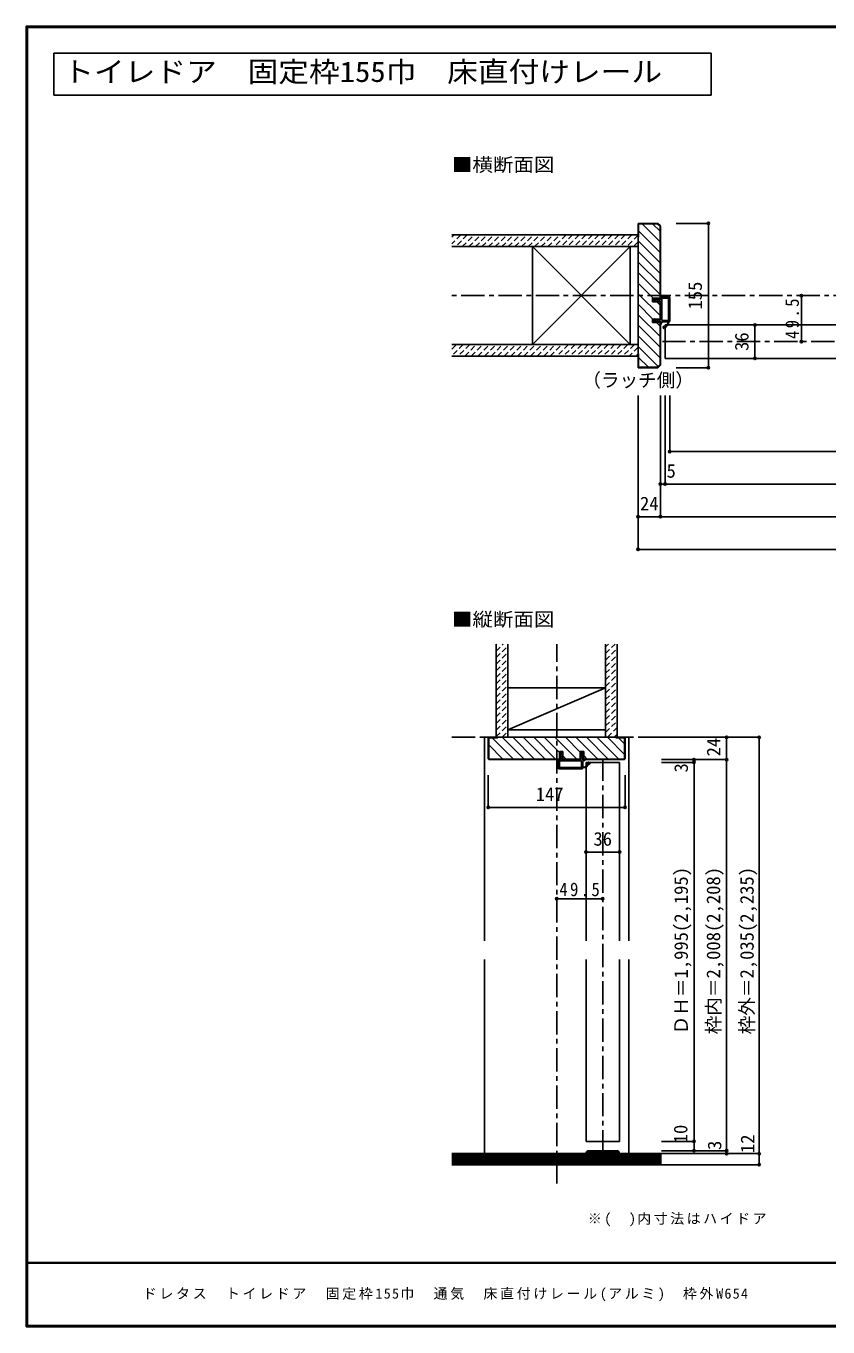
# Model space of a CAD drawing. Units: millimetres at full size, sheet at 1:5. Extents: x -973 to 977, y -718 to 696.
# Drawn here: x -973 to -112, y -701 to 696 of the extents above; entities that cross this region are included whole.
import ezdxf
from ezdxf.enums import TextEntityAlignment as Align

# ---------------------------------------------------------------- set-up
doc = ezdxf.new("R2010")
doc.units = ezdxf.units.MM
doc.header["$LTSCALE"] = 5
doc.header["$PDMODE"] = 32
doc.header["$PDSIZE"] = 2.5
doc.linetypes.add('CHAIN1', pattern=[8, 5, -1, 1, -1])
doc.linetypes.add('DASHED1', pattern=[1.8, 1.2, -0.6])
for name, color, linetype in [('0-0_補助線', 7, 'Continuous'), ('0-1_通り芯', 4, 'CHAIN1'), ('0-3_仕上げ', 2, 'Continuous'), ('0-4_枠', 3, 'Continuous'), ('0-6_扉', 6, 'Continuous'), ('0-7_金物', 7, 'Continuous'), ('0-A_文字', 3, 'Continuous'), ('0-B_寸法', 7, 'Continuous'), ('0-C_ハッチ', 4, 'DASHED1'), ('F-1_枠', 6, 'Continuous'), ('F-A_文字', 7, 'Continuous')]:
    doc.layers.add(name, color=color, linetype=linetype)
doc.styles.add('ＭＳ ゴシック', font='')
doc.styles.get('ＭＳ ゴシック').set_extended_font_data('MS Gothic')

# ---------------------------------------------------------------- blocks, each defined once
blk = doc.blocks.new('2')
at = {"layer": '0-0_補助線'}
for p, q in [((-9.846, -9.622), (-9.846, 15.078)), ((-8.846, 16.078), (0.354, 16.078)), ((-8.846, 15.878), (0.637, 15.878)), ((-8.446, 14.378), (-8.446, -8.922)), ((-8.146, 14.678), (-1.546, 14.678)), ((-1.246, 14.378), (-1.246, -8.922)), ((0.154, 11.653), (2.154, 11.653)), ((0.154, 11.653), (0.154, -8.497)), ((2.154, 10.953), (2.154, 11.653)), ((3.154, 11.653), (2.512, 10.83)), ((3.154, 11.653), (6.154, 11.653)), ((4.154, 13.753), (4.154, 13.053)), ((5.154, 13.053), (4.512, 13.876)), ((7.154, 13.053), (5.154, 13.053)), ((6.154, 10.953), (6.154, 11.653)), ((7.558, 12.258), (6.516, 10.835)), ((-1.48, -10.622), (-8.846, -10.622)), ((-1.546, -9.222), (-8.146, -9.222)), ((-1.189, -10.85), (-0.732, -12.694)), ((0.354, -12.922), (-0.441, -12.922)), ((0.154, -8.497), (2.154, -8.497)), ((4.154, -9.897), (0.154, -9.897)), ((0.154, -9.897), (0.154, -10.622)), ((0.154, -10.622), (0.645, -12.548)), ((2.154, -7.797), (2.154, -8.497)), ((3.154, -8.497), (2.512, -7.674)), ((3.154, -8.497), (6.154, -8.497)), ((4.154, -10.597), (4.154, -9.897)), ((5.154, -9.897), (4.512, -10.72)), ((7.154, -9.897), (5.154, -9.897)), ((6.154, -7.797), (6.154, -8.497)), ((7.558, -9.101), (6.516, -7.679))]:
    blk.add_line(p, q, dxfattribs=at)
for points in [[(-9.646, 15.078), (-9.646, -9.622), (-9.846, -9.622)], [(4.154, 13.053), (0.154, 13.053), (0.649, 15.723)]]:
    blk.add_lwpolyline(points, dxfattribs=at)
for centre, radius, start, end in [((-8.846, 15.078), 1, 90, 180), ((-8.846, 15.078), 0.8, 90, 180), ((-8.146, 14.378), 0.3, 90, 180), ((-1.546, 14.378), 0.3, 0, 90), ((0.354, 15.778), 0.3, 349.49875, 90), ((2.354, 10.953), 0.2, 180, 322.03043), ((4.354, 13.753), 0.2, 37.96957, 180), ((6.354, 10.953), 0.2, 180, 323.78053), ((7.154, 12.553), 0.5, 323.78053, 90), ((-8.846, -9.622), 1, 180, 270), ((-2.846, -10.72), 6, 179.06153, 259.29815), ((-8.146, -8.922), 0.3, 180, 270), ((-2.846, -10.72), 5.3, 178.93757, 259.29815), ((-1.546, -8.922), 0.3, 270, 0), ((-1.48, -10.922), 0.3, 13.9282, 90), ((-0.441, -12.622), 0.3, 193.9282, 270), ((0.354, -12.622), 0.3, 270, 14.29438), ((2.354, -7.797), 0.2, 37.96957, 180), ((4.354, -10.597), 0.2, 180, 322.03043), ((6.354, -7.797), 0.2, 36.21947, 180), ((7.154, -9.397), 0.5, 270, 36.21947), ((-3.896, -16.272), 0.35, 259.29815, 79.29815)]:
    blk.add_arc(centre, radius, start, end, dxfattribs=at)
blk.add_point((-3.896, -16.622), dxfattribs=at)

msp = doc.modelspace()

# ---------------------------------------------------------------- linework, layer by layer
at = {"layer": '0-1_通り芯'}
for p, q in [((519.153, 406.5), (-515.847, 406.5)), ((295.153, 357), (-291.847, 357)), ((-403.347, -546.667), (-403.347, 32.333)), ((-515.847, -67.667), (-290.847, -67.667)), ((-353.847, -514.667), (-353.847, -91.667)), ((-515.847, -526.667), (-288.49, -526.667))]:
    msp.add_line(p, q, dxfattribs=at)
at = {"layer": '0-3_仕上げ'}
for p, q in [((-315.847, 471.5), (-515.847, 471.5)), ((-315.847, 459), (-515.847, 459)), ((-315.847, 354), (-515.847, 354)), ((-315.847, 341.5), (-515.847, 341.5)), ((-468.347, -67.667), (-468.347, 32.333)), ((-455.847, -67.667), (-455.847, 32.333)), ((-350.847, -67.667), (-350.847, 32.333)), ((-338.347, -67.667), (-338.347, 32.333)), ((-515.847, -514.667), (-290.847, -514.667)), ((-515.847, -526.667), (-290.847, -526.667))]:
    msp.add_line(p, q, dxfattribs=at)
at = {"layer": '0-3_仕上げ', "color": 3}
for p, q in [((-429.347, 459), (-429.347, 354)), ((-324.347, 459), (-324.347, 354)), ((-455.847, -14.667), (-350.847, -14.667)), ((-455.847, -59.667), (-350.847, -59.667))]:
    msp.add_line(p, q, dxfattribs=at)
at = {"layer": '0-3_仕上げ', "color": 7}
for p, q in [((-324.347, 354), (-429.347, 459)), ((-429.347, 354), (-324.347, 459)), ((-455.847, -59.667), (-350.847, -14.667)), ((-515.847, -516.167), (-290.847, -516.167)), ((-515.847, -517.667), (-290.847, -517.667)), ((-515.847, -519.167), (-290.847, -519.167)), ((-515.847, -520.667), (-290.847, -520.667)), ((-515.847, -522.167), (-290.847, -522.167)), ((-515.847, -523.667), (-290.847, -523.667)), ((-515.847, -525.167), (-290.847, -525.167))]:
    msp.add_line(p, q, dxfattribs=at)
at = {"layer": '0-4_枠'}
for p, q in [((-315.847, 484), (-315.847, 329)), ((-294.675, 484), (-315.847, 484)), ((-294.883, 483.5), (-292.347, 480.964)), ((-294.675, 484), (-291.847, 481.172)), ((-292.347, 403.5), (-292.347, 480.964)), ((-291.847, 481.172), (-291.847, 403.5)), ((-315.347, 469), (-315.847, 469)), ((-291.847, 399.8), (-300.347, 399.8)), ((-292.347, 381.2), (-292.347, 399.8)), ((-291.847, 381.2), (-291.847, 399.8)), ((-300.347, 377.5), (-300.347, 381.2)), ((-291.847, 381.2), (-300.347, 381.2)), ((-291.847, 377.5), (-300.347, 377.5)), ((-292.347, 332.036), (-292.347, 377.5)), ((-291.847, 331.828), (-291.847, 377.5)), ((-315.347, 344), (-315.847, 344)), ((-315.347, 344), (-315.347, 329.5)), ((-294.675, 329), (-315.847, 329)), ((-294.882, 329.5), (-315.347, 329.5)), ((-294.882, 329.5), (-292.347, 332.036)), ((-294.675, 329), (-291.847, 331.828)), ((-476.847, -90.959), (-476.847, -67.667)), ((-476.847, -67.667), (-329.847, -67.667)), ((-339.847, -68.167), (-339.847, -67.667)), ((-339.847, -68.167), (-330.347, -68.167)), ((-329.847, -90.959), (-329.847, -67.667)), ((-400.347, -91.667), (-400.347, -83.167)), ((-400.347, -83.167), (-396.647, -83.167)), ((-396.647, -91.667), (-396.647, -83.167)), ((-378.047, -91.667), (-378.047, -83.167)), ((-378.047, -83.167), (-374.347, -83.167)), ((-374.347, -83.167), (-374.347, -91.667)), ((-476.14, -91.667), (-476.847, -90.959)), ((-476.14, -91.667), (-400.347, -91.667)), ((-475.933, -91.167), (-400.347, -91.167)), ((-396.647, -91.167), (-378.047, -91.167)), ((-396.647, -91.667), (-378.047, -91.667)), ((-330.761, -91.167), (-374.347, -91.167)), ((-330.554, -91.667), (-374.347, -91.667)), ((-330.554, -91.667), (-329.847, -90.959))]:
    msp.add_line(p, q, dxfattribs=at)
at = {"layer": '0-4_枠', "color": 4}
for p, q in [((-480.847, -286.167), (-480.847, -67.667)), ((-476.847, -67.667), (-480.847, -67.667)), ((-329.847, -67.667), (-325.847, -67.667)), ((-325.847, -286.167), (-325.847, -67.667)), ((-480.847, -514.667), (-480.847, -306.167)), ((-325.847, -514.667), (-325.847, -306.167))]:
    msp.add_line(p, q, dxfattribs=at)
at = {"layer": '0-4_枠'}
for points in [[(-315.347, 469), (-315.347, 483.5), (-294.883, 483.5)], [(-300.347, 399.8), (-300.347, 403.5), (-291.847, 403.5)], [(-466.847, -67.667), (-466.847, -68.167), (-476.347, -68.167)], [(-475.933, -91.167), (-476.347, -90.752), (-476.347, -68.167)], [(-330.761, -91.167), (-330.347, -90.752), (-330.347, -68.167)]]:
    msp.add_lwpolyline(points, dxfattribs=at)
at = {"layer": '0-6_扉'}
for p, q in [((-286.847, 375), (-6.847, 375)), ((-286.847, 339), (-286.847, 375)), ((-286.847, 339), (-6.847, 339)), ((-371.847, -94.667), (-371.847, -286.167)), ((-371.847, -94.667), (-335.847, -94.667)), ((-335.847, -94.667), (-335.847, -286.167)), ((-371.847, -306.167), (-371.847, -501.667)), ((-335.847, -306.167), (-335.847, -501.667)), ((-371.847, -501.667), (-335.847, -501.667))]:
    msp.add_line(p, q, dxfattribs=at)
at = {"layer": '0-7_金物'}
for p, q in [((-371.847, -514.667), (-370.847, -514.667)), ((-338.847, -511.667), (-368.847, -511.667)), ((-366.047, -512.667), (-368.847, -512.667)), ((-366.047, -514.667), (-366.047, -512.667)), ((-366.047, -514.667), (-365.047, -514.667)), ((-360.647, -512.667), (-365.047, -512.667)), ((-365.047, -514.667), (-365.047, -512.667)), ((-360.647, -514.667), (-360.647, -512.667)), ((-360.647, -514.667), (-359.647, -514.667)), ((-354.347, -512.667), (-359.647, -512.667)), ((-359.647, -514.667), (-359.647, -512.667)), ((-354.347, -514.667), (-354.347, -512.667)), ((-354.347, -514.667), (-353.347, -514.667)), ((-348.047, -512.667), (-353.347, -512.667)), ((-353.347, -514.667), (-353.347, -512.667)), ((-348.047, -514.667), (-348.047, -512.667)), ((-348.047, -514.667), (-347.047, -514.667)), ((-342.647, -512.667), (-347.047, -512.667)), ((-347.047, -514.667), (-347.047, -512.667)), ((-342.647, -514.667), (-342.647, -512.667)), ((-342.647, -514.667), (-341.647, -514.667)), ((-338.847, -512.667), (-341.647, -512.667)), ((-341.647, -514.667), (-341.647, -512.667)), ((-336.847, -514.667), (-335.847, -514.667))]:
    msp.add_line(p, q, dxfattribs=at)
for centre, radius, start, end in [((-368.847, -514.667), 3, 90, 180), ((-368.847, -514.667), 2, 90, 180), ((-338.847, -514.667), 3, 0, 90), ((-338.847, -514.667), 2, 0, 90)]:
    msp.add_arc(centre, radius, start, end, dxfattribs=at)
at = {"layer": '0-A_文字'}
for p, q in [((-943.333, 621.667), (-943.333, 666.667)), ((-943.333, 666.667), (-237.333, 666.667)), ((-237.333, 666.667), (-237.333, 621.667)), ((-943.333, 621.667), (-237.333, 621.667))]:
    msp.add_line(p, q, dxfattribs=at)
at = {"layer": '0-B_寸法', "color": 4}
for p, q in [((-240.425, 484), (-274.947, 484)), ((-140.425, 357), (-140.425, 406.5)), ((-190.425, 375), (-190.425, 339)), ((-315.847, 134), (-315.847, 299)), ((-291.847, 169), (-291.847, 299)), ((-286.847, 204), (-286.847, 299)), ((-281.847, 239), (-281.847, 299)), ((-281.847, 239), (235.158, 239)), ((295.153, 204), (-291.847, 204)), ((319.153, 169), (-315.847, 169)), ((319.153, 134), (-315.847, 134)), ((-185.847, -67.667), (-290.847, -67.667)), ((-220.847, -67.667), (-220.847, -514.667)), ((-185.847, -67.667), (-185.847, -526.667)), ((-220.847, -91.667), (-290.847, -91.667)), ((-255.847, -94.667), (-290.847, -94.667)), ((-255.847, -91.667), (-255.847, -511.667)), ((-476.847, -143.088), (-476.847, -108.566)), ((-335.847, -191.048), (-371.847, -191.048)), ((-403.347, -241.048), (-353.847, -241.048)), ((-255.847, -501.667), (-290.847, -501.667)), ((-220.847, -511.667), (-290.847, -511.667)), ((-185.847, -514.667), (-290.847, -514.667)), ((-185.847, -526.667), (-290.847, -526.667))]:
    msp.add_line(p, q, dxfattribs=at)
for points in [[(-240.425, 484), (-240.425, 329), (-274.947, 329)], [(-476.847, -143.088), (-329.847, -143.088), (-329.847, -108.566)]]:
    msp.add_lwpolyline(points, dxfattribs=at)
at = {"layer": '0-B_寸法'}
for p in [(-240.425, 484), (-140.425, 406.5), (-190.425, 375), (-140.425, 357), (-190.425, 339), (-240.425, 329), (-281.847, 239), (-291.847, 204), (-286.847, 204), (-315.847, 169), (-291.847, 169), (-315.847, 134), (-220.847, -67.667), (-185.847, -67.667), (-255.847, -91.667), (-255.847, -94.667), (-220.847, -91.667), (-476.847, -143.088), (-329.847, -143.088), (-371.847, -191.048), (-335.847, -191.048), (-403.347, -241.048), (-353.847, -241.048), (-255.847, -501.667), (-255.847, -511.667), (-220.847, -511.667), (-220.847, -514.667), (-185.847, -514.667), (-185.847, -526.667)]:
    msp.add_point(p, dxfattribs=at)
at = {"layer": '0-C_ハッチ', "linetype": 'Continuous'}
for p, q in [((-315.347, 475.853), (-292.347, 452.853)), ((-311.68, 483.5), (-292.347, 464.166)), ((-300.367, 483.5), (-292.347, 475.48)), ((-315.847, 465.039), (-292.347, 441.539)), ((-315.847, 453.726), (-292.347, 430.225)), ((-315.847, 442.412), (-292.347, 418.912)), ((-315.847, 431.098), (-292.347, 407.598)), ((-315.847, 419.784), (-299.563, 403.5)), ((-315.847, 408.47), (-292.347, 384.97)), ((-315.847, 397.157), (-299.89, 381.2)), ((-295.863, 399.8), (-292.347, 396.284)), ((-315.847, 385.843), (-292.347, 362.343)), ((-296.19, 377.5), (-292.347, 373.657)), ((-315.847, 374.529), (-292.347, 351.029)), ((-315.847, 363.216), (-292.347, 339.716)), ((-315.847, 351.902), (-294.164, 330.219)), ((-315.347, 340.088), (-304.759, 329.5)), ((-472.7, -68.167), (-449.7, -91.167)), ((-461.886, -67.667), (-438.386, -91.167)), ((-450.572, -67.667), (-427.072, -91.167)), ((-439.259, -67.667), (-415.759, -91.167)), ((-427.945, -67.667), (-404.445, -91.167)), ((-416.631, -67.667), (-400.347, -83.951)), ((-405.317, -67.667), (-381.817, -91.167)), ((-394.004, -67.667), (-378.047, -83.624)), ((-382.69, -67.667), (-359.19, -91.167)), ((-371.376, -67.667), (-347.876, -91.167)), ((-360.063, -67.667), (-336.563, -91.167)), ((-348.749, -67.667), (-330.347, -86.069)), ((-336.935, -68.167), (-330.347, -74.755)), ((-476.347, -75.833), (-461.013, -91.167)), ((-396.647, -87.651), (-393.131, -91.167)), ((-374.347, -87.324), (-370.504, -91.167))]:
    msp.add_line(p, q, dxfattribs=at)
at = {"layer": '0-C_ハッチ'}
for p, q in [((-515.847, 469.168), (-513.515, 471.5)), ((-506.444, 471.5), (-515.847, 462.097)), ((-499.373, 471.5), (-511.873, 459)), ((-504.802, 459), (-492.302, 471.5)), ((-497.731, 459), (-485.231, 471.5)), ((-490.66, 459), (-478.16, 471.5)), ((-483.589, 459), (-471.089, 471.5)), ((-476.518, 459), (-464.018, 471.5)), ((-469.447, 459), (-456.947, 471.5)), ((-462.376, 459), (-449.876, 471.5)), ((-455.305, 459), (-442.805, 471.5)), ((-448.233, 459), (-435.733, 471.5)), ((-441.162, 459), (-428.662, 471.5)), ((-434.091, 459), (-421.591, 471.5)), ((-427.02, 459), (-414.52, 471.5)), ((-419.949, 459), (-407.449, 471.5)), ((-412.878, 459), (-400.378, 471.5)), ((-393.307, 471.5), (-405.807, 459)), ((-386.236, 471.5), (-398.736, 459)), ((-379.165, 471.5), (-391.665, 459)), ((-372.094, 471.5), (-384.594, 459)), ((-365.023, 471.5), (-377.523, 459)), ((-357.952, 471.5), (-370.452, 459)), ((-350.881, 471.5), (-363.381, 459)), ((-343.81, 471.5), (-356.31, 459)), ((-336.739, 471.5), (-349.239, 459)), ((-329.667, 471.5), (-342.167, 459)), ((-322.596, 471.5), (-335.096, 459)), ((-315.847, 471.178), (-328.025, 459)), ((-315.847, 464.107), (-320.954, 459)), ((-515.847, 348.96), (-510.807, 354)), ((-503.736, 354), (-515.847, 341.889)), ((-496.665, 354), (-509.165, 341.5)), ((-502.094, 341.5), (-489.594, 354)), ((-495.023, 341.5), (-482.523, 354)), ((-487.952, 341.5), (-475.452, 354)), ((-480.881, 341.5), (-468.381, 354)), ((-473.81, 341.5), (-461.31, 354)), ((-466.739, 341.5), (-454.239, 354)), ((-459.667, 341.5), (-447.167, 354)), ((-452.596, 341.5), (-440.096, 354)), ((-445.525, 341.5), (-433.025, 354)), ((-438.454, 341.5), (-425.954, 354)), ((-431.383, 341.5), (-418.883, 354)), ((-424.312, 341.5), (-411.812, 354)), ((-417.241, 341.5), (-404.741, 354)), ((-410.17, 341.5), (-397.67, 354)), ((-390.599, 354), (-403.099, 341.5)), ((-383.528, 354), (-396.028, 341.5)), ((-376.457, 354), (-388.957, 341.5)), ((-369.386, 354), (-381.886, 341.5)), ((-362.315, 354), (-374.815, 341.5)), ((-355.244, 354), (-367.744, 341.5)), ((-348.172, 354), (-360.672, 341.5)), ((-341.101, 354), (-353.601, 341.5)), ((-334.03, 354), (-346.53, 341.5)), ((-326.959, 354), (-339.459, 341.5)), ((-319.888, 354), (-332.388, 341.5)), ((-315.847, 350.97), (-325.317, 341.5)), ((-315.847, 343.899), (-318.246, 341.5)), ((-468.347, 24.865), (-460.878, 32.333)), ((-468.347, 31.936), (-467.949, 32.333)), ((-468.347, 17.794), (-455.847, 30.294)), ((-350.847, 29.228), (-347.741, 32.333)), ((-350.847, 22.156), (-340.67, 32.333)), ((-468.347, 10.723), (-455.847, 23.223)), ((-468.347, 3.651), (-455.847, 16.151)), ((-350.847, 15.085), (-338.347, 27.585)), ((-350.847, 8.014), (-338.347, 20.514)), ((-468.347, -3.42), (-455.847, 9.08)), ((-468.347, -10.491), (-455.847, 2.009)), ((-350.847, 0.943), (-338.347, 13.443)), ((-350.847, -6.128), (-338.347, 6.372)), ((-468.347, -17.562), (-455.847, -5.062)), ((-468.347, -24.633), (-455.847, -12.133)), ((-350.847, -13.199), (-338.347, -0.699)), ((-350.847, -20.27), (-338.347, -7.77)), ((-468.347, -31.704), (-455.847, -19.204)), ((-468.347, -38.775), (-455.847, -26.275)), ((-350.847, -27.341), (-338.347, -14.841)), ((-350.847, -34.412), (-338.347, -21.912)), ((-468.347, -45.846), (-455.847, -33.346)), ((-468.347, -52.917), (-455.847, -40.417)), ((-350.847, -41.483), (-338.347, -28.983)), ((-350.847, -48.554), (-338.347, -36.054)), ((-468.347, -59.988), (-455.847, -47.488)), ((-468.347, -67.059), (-455.847, -54.559)), ((-350.847, -55.625), (-338.347, -43.125)), ((-350.847, -62.696), (-338.347, -50.196)), ((-461.883, -67.667), (-455.847, -61.63)), ((-348.746, -67.667), (-338.347, -57.267)), ((-341.675, -67.667), (-338.347, -64.338))]:
    msp.add_line(p, q, dxfattribs=at)
at = {"layer": 'F-1_枠'}
for p, q in [((-973.347, 695.833), (-973.347, -700.833)), ((-973.347, 695.833), (976.653, 695.833)), ((-973.347, 695), (976.653, 695)), ((-973.347, 694.167), (976.653, 694.167)), ((-972.514, 695.833), (-972.514, -700.833)), ((-971.68, 695.833), (-971.68, -700.833)), ((976.653, -631.667), (-973.347, -631.667)), ((976.653, -632.5), (-973.347, -632.5)), ((976.653, -699.167), (-973.347, -699.167)), ((976.653, -700), (-973.347, -700)), ((976.653, -700.833), (-973.347, -700.833))]:
    msp.add_line(p, q, dxfattribs=at)

# ---------------------------------------------------------------- block references
at = {"layer": '0-0_補助線', "xscale": -1}
msp.add_blockref('2', (-291.693, 388.922), dxfattribs=at)
at = {"layer": '0-0_補助線', "rotation": 90}
msp.add_blockref('2', (-385.769, -91.821), dxfattribs=at)

# ---------------------------------------------------------------- texts
at = {"layer": '0-A_文字', "style": 'ＭＳ ゴシック', "width": 1.1}
msp.add_text('トイレドア\u3000固定枠155巾\u3000床直付けレール', height=21.99, dxfattribs=at).set_placement((-933.333, 629.167), align=Align.BOTTOM_LEFT)
at = {"layer": '0-A_文字', "color": 7, "style": 'ＭＳ ゴシック', "width": 1.1}
for s, p in [('■横断面図', (-515.847, 535.24)), ('■縦断面図', (-515.847, 47.089))]:
    msp.add_text(s, height=14.66, dxfattribs=at).set_placement(p, align=Align.BOTTOM_LEFT)
at = {"layer": '0-A_文字', "color": 7, "style": 'ＭＳ ゴシック'}
msp.add_text('（ラッチ側）', height=14.66, dxfattribs=at).set_placement((-375.847, 304), align=Align.BOTTOM_LEFT)
at = {"layer": '0-A_文字', "color": 7, "insert": (-369.908, -592.797), "char_height": 11, "attachment_point": 7, "style": 'ＭＳ ゴシック'}
msp.add_mtext('\\T1.18;※(\u3000)内寸法はハイドア', dxfattribs=at)
at = {"layer": '0-B_寸法', "style": 'ＭＳ ゴシック'}
for s, p in [('155', (-242.925, 391.5)), ('36', (-192.925, 347)), ('24', (-223.063, -88.238)), ('3', (-258.01, -105.552)), ('ＤＨ＝1,995(2,195)', (-258.027, -386.667)), ('枠内＝2,008(2,208)', (-223.347, -386.667)), ('枠外＝2,035(2,235)', (-187.333, -386.667)), ('10', (-258.556, -503.632)), ('3', (-222.131, -510.817)), ('12', (-186.671, -514.132))]:
    msp.add_text(s, height=14.66, rotation=90, dxfattribs=at).set_placement(p, align=Align.BOTTOM_LEFT)
for s, p in [('5', (-285.361, 206.5)), ('24', (-313.847, 171.5)), ('147', (-425.847, -140.588)), ('36', (-363.847, -188.548))]:
    msp.add_text(s, height=14.66, dxfattribs=at).set_placement(p, align=Align.BOTTOM_LEFT)
at = {"layer": '0-B_寸法', "insert": (-142.925, 359.875), "char_height": 14.66, "attachment_point": 7, "rotation": 90, "style": 'ＭＳ ゴシック'}
msp.add_mtext('\\T1.28;\\W0.9;49.5', dxfattribs=at)
at = {"layer": '0-B_寸法', "insert": (-400.472, -238.548), "char_height": 14.66, "attachment_point": 7, "style": 'ＭＳ ゴシック'}
msp.add_mtext('\\T1.28;\\W0.9;49.5', dxfattribs=at)
at = {"layer": 'F-A_文字', "insert": (-847.938, -673.333), "char_height": 11, "attachment_point": 7, "style": 'ＭＳ ゴシック'}
msp.add_mtext('\\T1.19;ドレタス\u3000トイレドア\u3000固定枠155巾\u3000通気\u3000床直付けレール(アルミ)\u3000枠外W654', dxfattribs=at)

doc.saveas('drawing.dxf')
